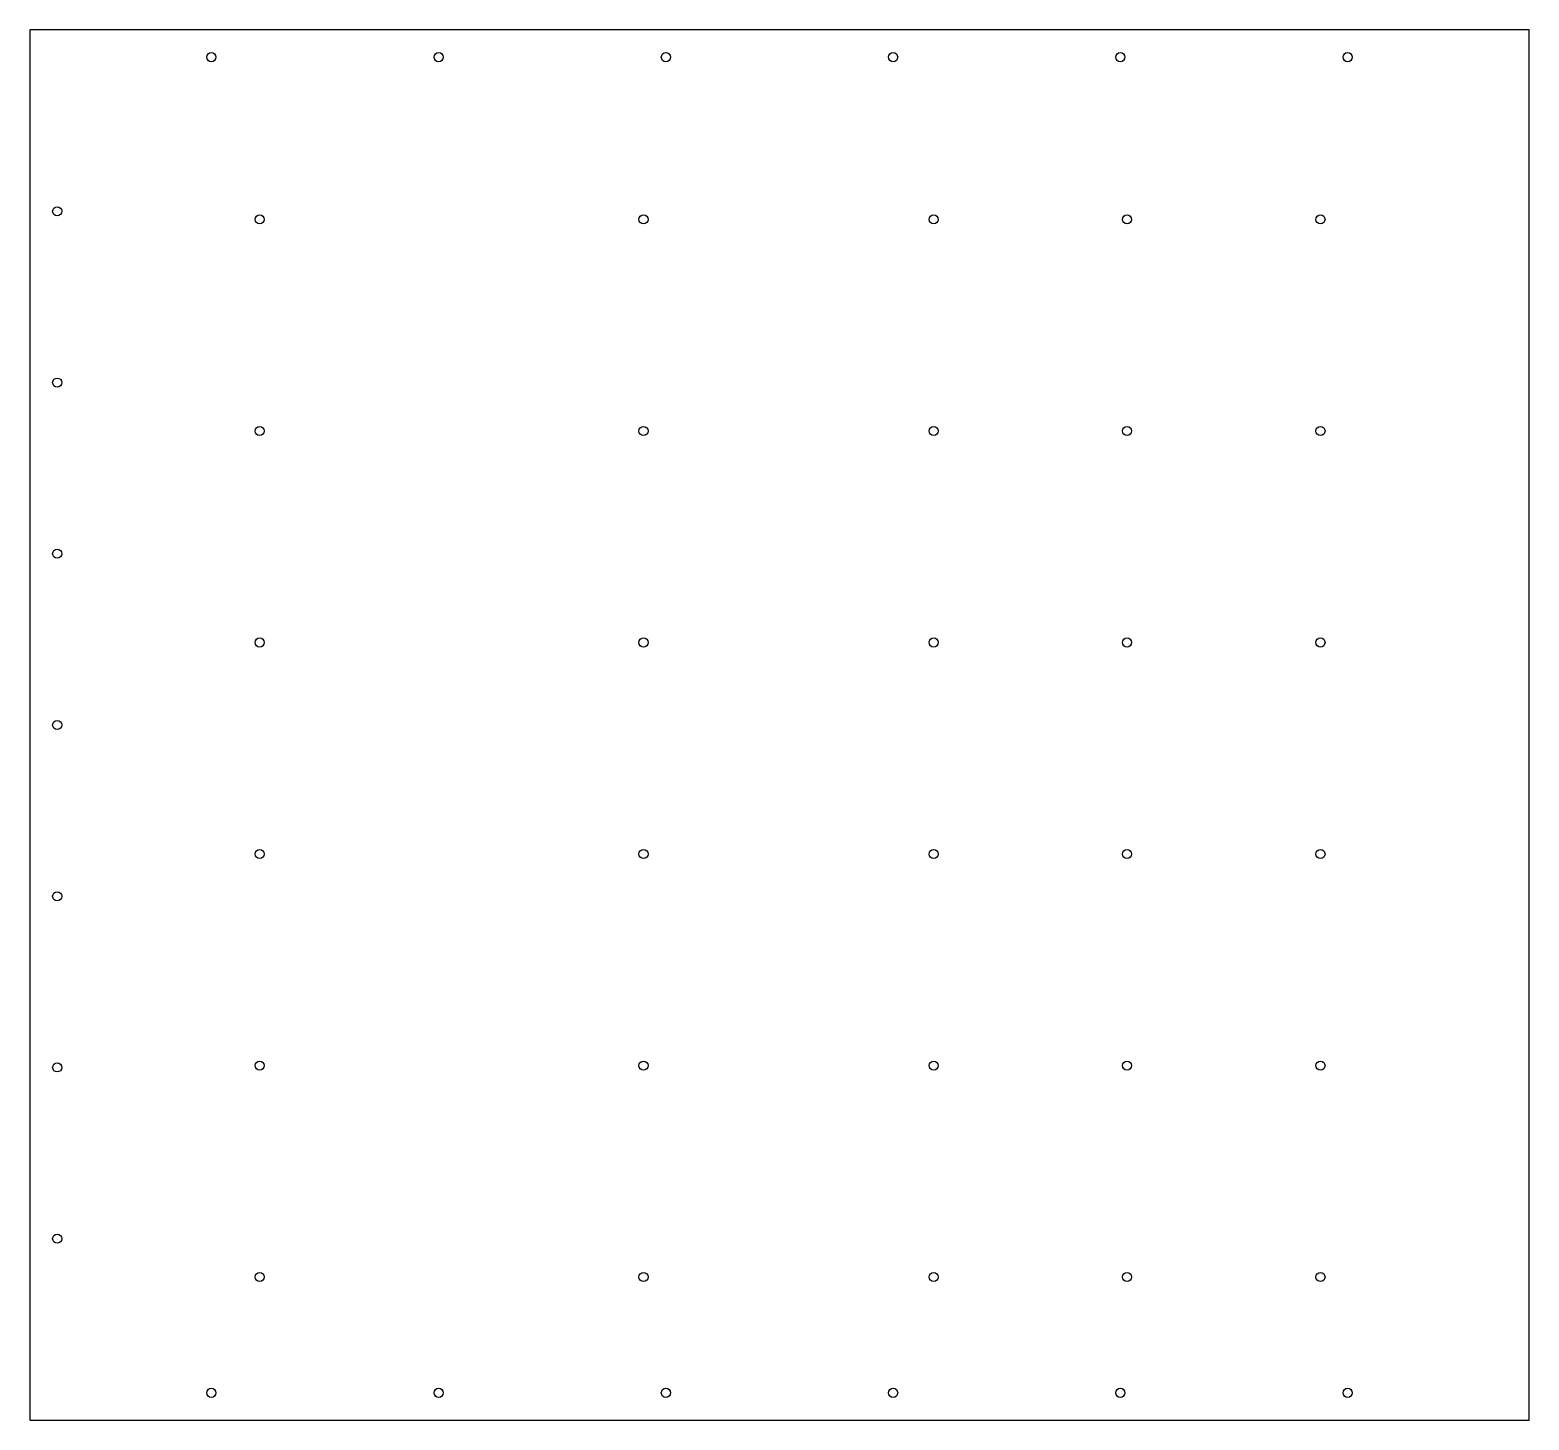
# Model space of a CAD drawing. Header units: millimetres. Extents: x -496 to 0, y 0 to 460.
import ezdxf

# ---------------------------------------------------------------- set-up
doc = ezdxf.new("R2010")
doc.units = ezdxf.units.MM

msp = doc.modelspace()

# ---------------------------------------------------------------- linework, layer by layer
at = {"color": 7, "linetype": 'Continuous', "lineweight": 25}
for p, q in [((-496, 460), (-496, 0)), ((0, 460), (-496, 460)), ((0, 0), (0, 460)), ((-496, 0), (0, 0))]:
    msp.add_line(p, q, dxfattribs=at)
for centre in [(-436, 451), (-360.8, 451), (-285.6, 451), (-210.4, 451), (-135.2, 451), (-60, 451), (-487, 400), (-420, 397.3), (-293, 397.3), (-197, 397.3), (-133, 397.3), (-69, 397.3), (-487, 343.33), (-420, 327.3), (-293, 327.3), (-197, 327.3), (-133, 327.3), (-69, 327.3), (-487, 286.67), (-420, 257.3), (-293, 257.3), (-197, 257.3), (-133, 257.3), (-69, 257.3), (-487, 230), (-420, 187.3), (-293, 187.3), (-197, 187.3), (-133, 187.3), (-69, 187.3), (-487, 173.33), (-487, 116.67), (-420, 117.3), (-293, 117.3), (-197, 117.3), (-133, 117.3), (-69, 117.3), (-487, 60), (-420, 47.3), (-293, 47.3), (-197, 47.3), (-133, 47.3), (-69, 47.3), (-436, 9), (-360.8, 9), (-285.6, 9), (-210.4, 9), (-135.2, 9), (-60, 9)]:
    msp.add_circle(centre, 1.5, dxfattribs=at)

doc.saveas('drawing.dxf')
